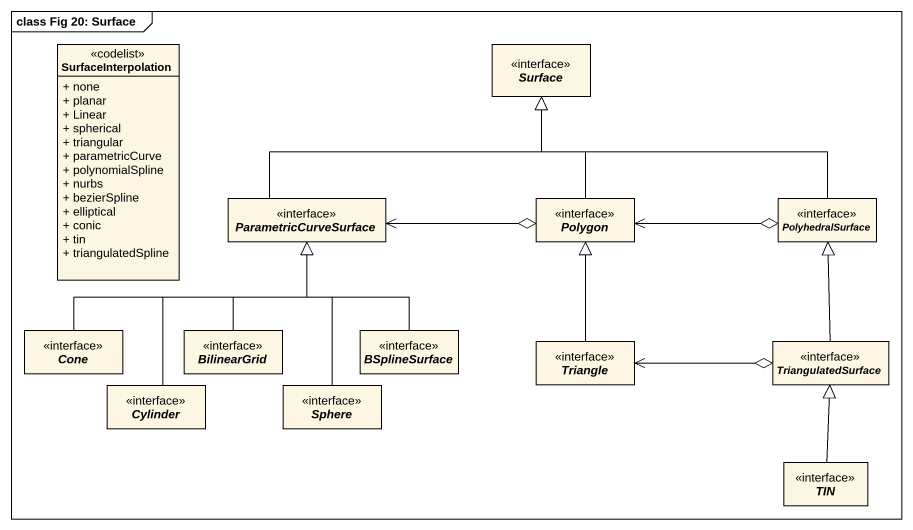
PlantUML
@startuml
mainframe class Fig 20: Surface
hide circle
hide empty members
skinparam classAttributeIconSize 0
class SurfaceInterpolation <<codelist>> {
  + none
  + planar
  + Linear
  + spherical
  + triangular
  + parametricCurve
  + polynomialSpline
  + nurbs
  + bezierSpline
  + elliptical
  + conic
  + tin
  + triangulatedSpline
}
interface Surface
interface ParametricCurveSurface
interface Polygon
interface PolyhedralSurface
interface Cone
interface BilinearGrid
interface BSplineSurface
interface Triangle
interface TriangulatedSurface
interface Cylinder
interface Sphere
interface TIN
ParametricCurveSurface -up-|> Surface
ParametricCurveSurface <-right-o Polygon
Polygon -up-|> Surface
Polygon <-right-o PolyhedralSurface
PolyhedralSurface -left-|> Surface
Cone -right-|> ParametricCurveSurface
BilinearGrid -up-|> ParametricCurveSurface
BSplineSurface -up-|> ParametricCurveSurface
Triangle -up-|> Polygon
Triangle <-right-o TriangulatedSurface
TriangulatedSurface -up-|> PolyhedralSurface
Cylinder -up-|> ParametricCurveSurface
Sphere -up-|> ParametricCurveSurface
TIN -up-|> TriangulatedSurface
@enduml
